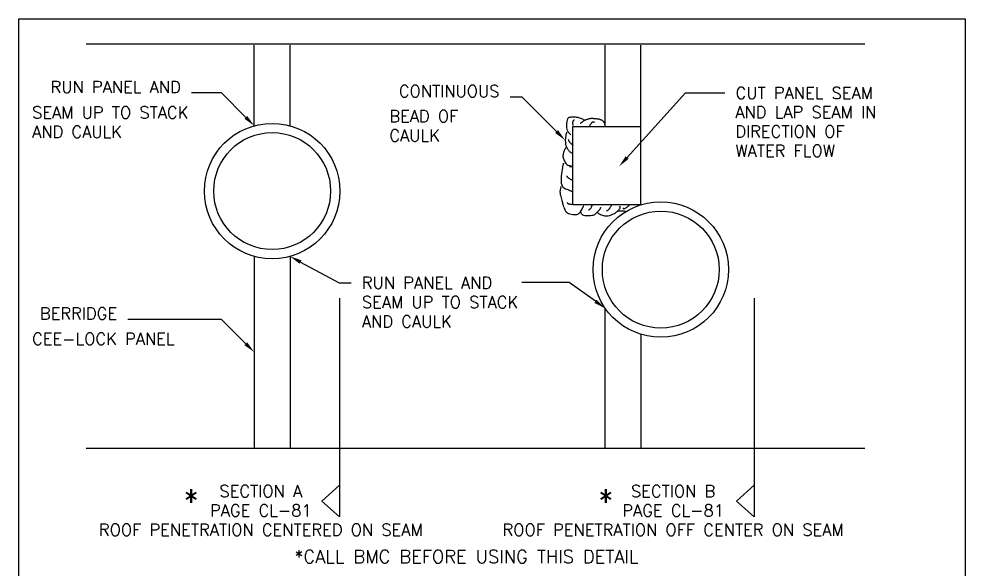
# Model space of a CAD drawing. Extents: x 0 to 19.9, y 0 to 26.2.
# Drawn here: x 0 to 19.85, y 14.64 to 26.18 of the extents above; entities that cross this region are included whole.
import ezdxf
from ezdxf.enums import TextEntityAlignment as Align

# ---------------------------------------------------------------- set-up
doc = ezdxf.new("R2010")
doc.units = 0
doc.header["$LTSCALE"] = 0.4
doc.header["$MEASUREMENT"] = 0
doc.layers.get('0').update_dxf_attribs({"linetype": 'CONTINUOUS'})
doc.layers.add('CMP-FLSH', color=7, linetype='CONTINUOUS')
doc.layers.add('DIM-TXT', color=7, linetype='CONTINUOUS')
doc.styles.add('ROMANS', font='romans', dxfattribs={"height": 0.25})

msp = doc.modelspace()

# ---------------------------------------------------------------- linework, layer by layer
at = {"color": 5, "linetype": 'CONTINUOUS'}
for p, q in [((0, 0), (0, 26.175)), ((0, 26.175), (19.85, 26.175)), ((19.85, 26.175), (19.85, 0))]:
    msp.add_line(p, q, dxfattribs=at)
at = {"layer": 'CMP-FLSH', "color": 1, "linetype": 'CONTINUOUS'}
for p, q in [((1.414, 25.65), (17.744, 25.65)), ((4.938, 23.935), (4.938, 25.623)), ((5.688, 23.935), (5.688, 25.623)), ((12.3, 23.917), (12.3, 25.623)), ((13.05, 22.278), (13.05, 25.623)), ((11.624, 22.278), (11.624, 23.917)), ((11.624, 23.917), (13.05, 23.917)), ((13.05, 22.278), (11.624, 22.278)), ((4.938, 21.196), (4.938, 17.179)), ((5.688, 21.196), (5.688, 17.179)), ((12.3, 17.179), (12.3, 20.11)), ((13.05, 19.563), (13.05, 17.179)), ((1.414, 17.179), (17.744, 17.179))]:
    msp.add_line(p, q, dxfattribs=at)
at = {"layer": 'CMP-FLSH', "color": 6, "linetype": 'CONTINUOUS'}
for points in [[(11.877, 24.045, 0), (11.864, 24.053, 0), (11.847, 24.062, 0), (11.829, 24.071, 0), (11.809, 24.08, 0), (11.788, 24.088, 0), (11.768, 24.095, 0), (11.748, 24.101, 0), (11.73, 24.106, 0), (11.714, 24.109, 0), (11.697, 24.112, 0), (11.676, 24.114, 0), (11.652, 24.116, 0), (11.628, 24.118, 0), (11.603, 24.118, 0), (11.58, 24.116, 0), (11.558, 24.112, 0), (11.54, 24.106, 0), (11.526, 24.096, 0), (11.512, 24.078, 0), (11.502, 24.053, 0), (11.495, 24.023, 0), (11.49, 23.99, 0), (11.488, 23.956, 0), (11.489, 23.923, 0), (11.491, 23.891, 0), (11.495, 23.862, 0), (11.501, 23.838, 0), (11.506, 23.828, 0), (11.514, 23.815, 0), (11.524, 23.802, 0), (11.536, 23.789, 0), (11.548, 23.776, 0), (11.559, 23.765, 0), (11.568, 23.756, 0), (11.574, 23.75, 0), (11.576, 23.748, 0), (11.576, 23.748, 0), (11.576, 23.748, 0), (11.576, 23.748, 0), (11.576, 23.748, 0), (11.576, 23.748, 0), (11.576, 23.748, 0), (11.576, 23.748, 0), (11.576, 23.748, 0), (11.576, 23.748, 0)], [(11.652, 24.058, 0), (11.647, 24.054, 0), (11.642, 24.05, 0), (11.636, 24.044, 0), (11.631, 24.038, 0), (11.627, 24.031, 0), (11.622, 24.025, 0), (11.618, 24.018, 0), (11.616, 24.012, 0), (11.614, 24.006, 0), (11.613, 24, 0), (11.614, 23.991, 0), (11.616, 23.982, 0), (11.618, 23.972, 0), (11.62, 23.963, 0), (11.622, 23.955, 0), (11.624, 23.948, 0), (11.626, 23.943, 0), (11.626, 23.941, 0), (11.626, 23.941, 0), (11.626, 23.941, 0), (11.626, 23.941, 0), (11.626, 23.941, 0), (11.626, 23.941, 0), (11.626, 23.941, 0), (11.626, 23.941, 0), (11.626, 23.941, 0), (11.626, 23.941, 0)], [(12.3, 23.917, 0), (12.3, 23.925, 0), (12.299, 23.935, 0), (12.298, 23.946, 0), (12.296, 23.957, 0), (12.293, 23.968, 0), (12.29, 23.979, 0), (12.286, 23.989, 0), (12.283, 23.999, 0), (12.279, 24.006, 0), (12.274, 24.012, 0), (12.269, 24.018, 0), (12.262, 24.025, 0), (12.254, 24.032, 0), (12.246, 24.038, 0), (12.238, 24.044, 0), (12.23, 24.05, 0), (12.223, 24.054, 0), (12.216, 24.058, 0), (12.203, 24.063, 0), (12.187, 24.067, 0), (12.17, 24.071, 0), (12.151, 24.074, 0), (12.132, 24.077, 0), (12.114, 24.079, 0), (12.096, 24.081, 0), (12.08, 24.082, 0), (12.065, 24.083, 0), (12.057, 24.084, 0), (12.048, 24.085, 0), (12.038, 24.085, 0), (12.027, 24.085, 0), (12.016, 24.086, 0), (12.005, 24.085, 0), (11.995, 24.085, 0), (11.986, 24.084, 0), (11.978, 24.083, 0), (11.967, 24.081, 0), (11.955, 24.078, 0), (11.941, 24.074, 0), (11.927, 24.07, 0), (11.913, 24.065, 0), (11.899, 24.06, 0), (11.886, 24.055, 0), (11.875, 24.05, 0), (11.865, 24.045, 0), (11.855, 24.039, 0), (11.844, 24.031, 0), (11.831, 24.022, 0), (11.818, 24.013, 0), (11.806, 24.003, 0), (11.794, 23.994, 0), (11.785, 23.987, 0), (11.779, 23.982, 0), (11.777, 23.98, 0), (11.777, 23.98, 0), (11.777, 23.98, 0), (11.777, 23.98, 0), (11.777, 23.98, 0), (11.777, 23.98, 0), (11.777, 23.98, 0), (11.777, 23.98, 0), (11.777, 23.98, 0), (11.777, 23.98, 0)], [(12.078, 24.006, 0), (12.074, 24.008, 0), (12.068, 24.009, 0), (12.063, 24.01, 0), (12.056, 24.01, 0), (12.05, 24.01, 0), (12.043, 24.01, 0), (12.037, 24.009, 0), (12.032, 24.008, 0), (12.028, 24.006, 0), (12.022, 24.002, 0), (12.015, 23.996, 0), (12.009, 23.989, 0), (12.003, 23.981, 0), (11.996, 23.973, 0), (11.991, 23.964, 0), (11.986, 23.956, 0), (11.981, 23.948, 0), (11.978, 23.941, 0), (11.976, 23.938, 0), (11.974, 23.933, 0), (11.972, 23.927, 0), (11.97, 23.922, 0), (11.969, 23.916, 0), (11.967, 23.911, 0), (11.966, 23.907, 0), (11.965, 23.904, 0), (11.965, 23.903, 0)], [(11.489, 23.799, 0), (11.485, 23.786, 0), (11.481, 23.769, 0), (11.477, 23.751, 0), (11.474, 23.732, 0), (11.471, 23.713, 0), (11.468, 23.694, 0), (11.466, 23.676, 0), (11.464, 23.659, 0), (11.463, 23.645, 0), (11.463, 23.633, 0), (11.463, 23.619, 0), (11.464, 23.604, 0), (11.465, 23.588, 0), (11.466, 23.571, 0), (11.468, 23.555, 0), (11.47, 23.54, 0), (11.473, 23.527, 0), (11.476, 23.515, 0), (11.48, 23.505, 0), (11.485, 23.494, 0), (11.492, 23.481, 0), (11.5, 23.468, 0), (11.508, 23.455, 0), (11.516, 23.443, 0), (11.524, 23.431, 0), (11.532, 23.421, 0), (11.539, 23.412, 0), (11.544, 23.406, 0), (11.552, 23.4, 0), (11.561, 23.392, 0), (11.57, 23.384, 0), (11.58, 23.377, 0), (11.588, 23.371, 0), (11.595, 23.365, 0), (11.6, 23.362, 0), (11.601, 23.361, 0), (11.601, 23.361, 0), (11.601, 23.361, 0), (11.601, 23.361, 0), (11.601, 23.361, 0), (11.601, 23.361, 0), (11.601, 23.361, 0), (11.601, 23.361, 0), (11.601, 23.361, 0), (11.601, 23.361, 0)], [(11.526, 23.645, 0), (11.528, 23.64, 0), (11.53, 23.634, 0), (11.532, 23.628, 0), (11.535, 23.621, 0), (11.538, 23.615, 0), (11.542, 23.608, 0), (11.545, 23.602, 0), (11.548, 23.597, 0), (11.551, 23.593, 0), (11.558, 23.586, 0), (11.567, 23.577, 0), (11.577, 23.567, 0), (11.589, 23.558, 0), (11.6, 23.549, 0), (11.61, 23.541, 0), (11.619, 23.534, 0), (11.624, 23.53, 0), (11.626, 23.528, 0), (11.626, 23.528, 0), (11.626, 23.528, 0), (11.626, 23.528, 0), (11.626, 23.528, 0), (11.626, 23.528, 0), (11.626, 23.528, 0), (11.626, 23.528, 0), (11.626, 23.528, 0), (11.626, 23.528, 0)], [(11.476, 23.477, 0), (11.465, 23.462, 0), (11.454, 23.443, 0), (11.444, 23.421, 0), (11.435, 23.397, 0), (11.427, 23.372, 0), (11.42, 23.347, 0), (11.416, 23.324, 0), (11.413, 23.302, 0), (11.413, 23.283, 0), (11.416, 23.266, 0), (11.422, 23.247, 0), (11.43, 23.226, 0), (11.44, 23.204, 0), (11.451, 23.183, 0), (11.463, 23.162, 0), (11.476, 23.144, 0), (11.489, 23.128, 0), (11.501, 23.115, 0), (11.51, 23.11, 0), (11.522, 23.106, 0), (11.537, 23.103, 0), (11.553, 23.101, 0), (11.568, 23.098, 0), (11.582, 23.094, 0), (11.593, 23.09, 0), (11.6, 23.084, 0), (11.601, 23.077, 0), (11.599, 23.074, 0), (11.595, 23.072, 0), (11.59, 23.072, 0), (11.583, 23.073, 0), (11.576, 23.074, 0), (11.569, 23.076, 0), (11.562, 23.077, 0), (11.556, 23.077, 0), (11.551, 23.077, 0)], [(11.426, 23.154, 0), (11.423, 23.145, 0), (11.419, 23.134, 0), (11.416, 23.122, 0), (11.413, 23.109, 0), (11.409, 23.097, 0), (11.407, 23.084, 0), (11.404, 23.072, 0), (11.402, 23.06, 0), (11.401, 23.051, 0), (11.396, 23.015, 0), (11.39, 22.973, 0), (11.384, 22.926, 0), (11.379, 22.877, 0), (11.376, 22.827, 0), (11.376, 22.779, 0), (11.379, 22.735, 0), (11.387, 22.695, 0), (11.401, 22.664, 0), (11.412, 22.65, 0), (11.428, 22.638, 0), (11.448, 22.626, 0), (11.47, 22.616, 0), (11.493, 22.606, 0), (11.517, 22.597, 0), (11.539, 22.589, 0), (11.56, 22.581, 0), (11.576, 22.573, 0), (11.579, 22.572, 0), (11.582, 22.571, 0), (11.586, 22.57, 0), (11.59, 22.569, 0), (11.593, 22.567, 0), (11.597, 22.566, 0), (11.599, 22.564, 0), (11.601, 22.562, 0), (11.601, 22.56, 0)], [(11.489, 22.883, 0), (11.492, 22.879, 0), (11.495, 22.875, 0), (11.5, 22.87, 0), (11.504, 22.865, 0), (11.509, 22.86, 0), (11.514, 22.856, 0), (11.518, 22.851, 0), (11.522, 22.848, 0), (11.526, 22.844, 0), (11.536, 22.837, 0), (11.548, 22.829, 0), (11.562, 22.819, 0), (11.577, 22.81, 0), (11.592, 22.8, 0), (11.606, 22.792, 0), (11.616, 22.786, 0), (11.624, 22.781, 0), (11.626, 22.78, 0), (11.626, 22.78, 0), (11.626, 22.78, 0), (11.626, 22.78, 0), (11.626, 22.78, 0), (11.626, 22.78, 0), (11.626, 22.78, 0), (11.626, 22.78, 0), (11.626, 22.78, 0), (11.626, 22.78, 0)], [(11.376, 22.664, 0), (11.371, 22.653, 0), (11.367, 22.641, 0), (11.364, 22.628, 0), (11.36, 22.614, 0), (11.357, 22.599, 0), (11.354, 22.585, 0), (11.352, 22.571, 0), (11.351, 22.558, 0), (11.351, 22.547, 0), (11.352, 22.527, 0), (11.355, 22.503, 0), (11.36, 22.477, 0), (11.366, 22.45, 0), (11.373, 22.423, 0), (11.38, 22.396, 0), (11.387, 22.371, 0), (11.394, 22.348, 0), (11.401, 22.328, 0), (11.407, 22.308, 0), (11.414, 22.284, 0), (11.421, 22.258, 0), (11.43, 22.231, 0), (11.439, 22.204, 0), (11.45, 22.179, 0), (11.462, 22.155, 0), (11.474, 22.136, 0), (11.489, 22.121, 0), (11.507, 22.11, 0), (11.531, 22.099, 0), (11.559, 22.09, 0), (11.589, 22.083, 0), (11.62, 22.078, 0), (11.651, 22.075, 0), (11.68, 22.074, 0), (11.705, 22.077, 0), (11.727, 22.083, 0), (11.74, 22.09, 0), (11.753, 22.101, 0), (11.765, 22.115, 0), (11.778, 22.131, 0), (11.79, 22.148, 0), (11.801, 22.166, 0), (11.811, 22.183, 0), (11.82, 22.198, 0), (11.827, 22.212, 0), (11.829, 22.215, 0), (11.832, 22.22, 0), (11.835, 22.225, 0), (11.837, 22.23, 0), (11.84, 22.236, 0), (11.842, 22.241, 0), (11.842, 22.245, 0), (11.842, 22.248, 0), (11.84, 22.251, 0)], [(11.501, 22.328, 0), (11.503, 22.325, 0), (11.505, 22.322, 0), (11.507, 22.319, 0), (11.51, 22.315, 0), (11.514, 22.312, 0), (11.517, 22.309, 0), (11.52, 22.306, 0), (11.523, 22.304, 0), (11.526, 22.302, 0), (11.536, 22.299, 0), (11.548, 22.296, 0), (11.562, 22.294, 0), (11.577, 22.292, 0), (11.592, 22.291, 0), (11.605, 22.29, 0), (11.616, 22.29, 0), (11.624, 22.289, 0), (11.626, 22.289, 0), (11.626, 22.289, 0), (11.626, 22.289, 0), (11.626, 22.289, 0), (11.626, 22.289, 0), (11.626, 22.289, 0), (11.626, 22.289, 0), (11.626, 22.289, 0), (11.626, 22.289, 0), (11.626, 22.289, 0)], [(11.953, 22.173, 0), (11.958, 22.176, 0), (11.964, 22.179, 0), (11.97, 22.183, 0), (11.976, 22.187, 0), (11.983, 22.192, 0), (11.989, 22.197, 0), (11.994, 22.202, 0), (11.999, 22.207, 0), (12.003, 22.212, 0), (12.006, 22.218, 0), (12.01, 22.226, 0), (12.014, 22.235, 0), (12.017, 22.244, 0), (12.021, 22.254, 0), (12.024, 22.263, 0), (12.026, 22.27, 0), (12.027, 22.275, 0), (12.028, 22.276, 0)], [(12.128, 22.121, 0), (12.142, 22.11, 0), (12.159, 22.099, 0), (12.179, 22.087, 0), (12.2, 22.077, 0), (12.222, 22.067, 0), (12.245, 22.058, 0), (12.266, 22.051, 0), (12.286, 22.046, 0), (12.304, 22.044, 0), (12.322, 22.044, 0), (12.342, 22.046, 0), (12.365, 22.05, 0), (12.388, 22.056, 0), (12.412, 22.063, 0), (12.435, 22.07, 0), (12.457, 22.079, 0), (12.476, 22.087, 0), (12.492, 22.096, 0), (12.506, 22.105, 0), (12.523, 22.116, 0), (12.54, 22.129, 0), (12.558, 22.144, 0), (12.575, 22.16, 0), (12.59, 22.177, 0), (12.603, 22.193, 0), (12.612, 22.209, 0), (12.617, 22.225, 0), (12.617, 22.227, 0), (12.616, 22.231, 0), (12.615, 22.235, 0), (12.613, 22.238, 0), (12.61, 22.242, 0), (12.608, 22.245, 0), (12.607, 22.248, 0), (12.605, 22.25, 0), (12.605, 22.251, 0), (12.605, 22.251, 0), (12.605, 22.251, 0), (12.605, 22.251, 0), (12.605, 22.251, 0), (12.605, 22.251, 0), (12.605, 22.251, 0), (12.605, 22.251, 0), (12.605, 22.251, 0), (12.605, 22.251, 0)], [(12.329, 22.147, 0), (12.335, 22.151, 0), (12.342, 22.156, 0), (12.35, 22.162, 0), (12.358, 22.168, 0), (12.366, 22.175, 0), (12.373, 22.181, 0), (12.38, 22.187, 0), (12.386, 22.193, 0), (12.392, 22.199, 0), (12.397, 22.206, 0), (12.402, 22.214, 0), (12.407, 22.224, 0), (12.412, 22.235, 0), (12.418, 22.245, 0), (12.423, 22.255, 0), (12.429, 22.264, 0), (12.435, 22.271, 0), (12.442, 22.276, 0)], [(12.805, 22.276, 0), (12.803, 22.272, 0), (12.799, 22.268, 0), (12.795, 22.263, 0), (12.79, 22.258, 0), (12.786, 22.253, 0), (12.781, 22.249, 0), (12.776, 22.244, 0), (12.772, 22.241, 0), (12.768, 22.238, 0), (12.76, 22.232, 0), (12.75, 22.225, 0), (12.739, 22.217, 0), (12.728, 22.209, 0), (12.716, 22.202, 0), (12.705, 22.197, 0), (12.694, 22.194, 0), (12.686, 22.195, 0), (12.68, 22.199, 0), (12.68, 22.2, 0), (12.681, 22.202, 0), (12.682, 22.204, 0), (12.684, 22.206, 0), (12.687, 22.208, 0), (12.689, 22.209, 0), (12.691, 22.211, 0), (12.692, 22.211, 0), (12.693, 22.212, 0)], [(11.777, 22.147, 0), (11.779, 22.139, 0), (11.782, 22.129, 0), (11.786, 22.119, 0), (11.792, 22.109, 0), (11.798, 22.099, 0), (11.806, 22.09, 0), (11.813, 22.081, 0), (11.82, 22.075, 0), (11.827, 22.07, 0), (11.847, 22.062, 0), (11.872, 22.056, 0), (11.9, 22.052, 0), (11.93, 22.051, 0), (11.96, 22.052, 0), (11.991, 22.054, 0), (12.019, 22.058, 0), (12.044, 22.063, 0), (12.065, 22.07, 0), (12.079, 22.077, 0), (12.094, 22.088, 0), (12.111, 22.103, 0), (12.127, 22.119, 0), (12.143, 22.135, 0), (12.157, 22.149, 0), (12.168, 22.162, 0), (12.176, 22.17, 0), (12.178, 22.173, 0), (12.178, 22.173, 0), (12.178, 22.173, 0), (12.178, 22.173, 0), (12.178, 22.173, 0), (12.178, 22.173, 0), (12.178, 22.173, 0), (12.178, 22.173, 0), (12.178, 22.173, 0), (12.178, 22.173, 0), (12.183, 22.174, 0), (12.188, 22.178, 0), (12.192, 22.186, 0), (12.196, 22.195, 0), (12.199, 22.205, 0), (12.203, 22.213, 0), (12.207, 22.221, 0), (12.211, 22.225, 0), (12.216, 22.225, 0)], [(12.58, 22.147, 0), (12.591, 22.149, 0), (12.604, 22.15, 0), (12.619, 22.151, 0), (12.635, 22.151, 0), (12.65, 22.151, 0), (12.666, 22.151, 0), (12.68, 22.15, 0), (12.694, 22.149, 0), (12.705, 22.147, 0), (12.709, 22.146, 0), (12.714, 22.145, 0), (12.719, 22.143, 0), (12.725, 22.141, 0), (12.73, 22.139, 0), (12.735, 22.137, 0), (12.739, 22.136, 0), (12.742, 22.135, 0), (12.743, 22.134, 0)]]:
    msp.add_polyline3d(points, dxfattribs=at)
for centre, radius in [((5.313, 22.566), 1.42), ((5.313, 22.566), 1.226), ((13.466, 20.92), 1.42), ((13.466, 20.92), 1.226)]:
    msp.add_circle(centre, radius, dxfattribs=at)
at = {"layer": 'DIM-TXT', "color": 3, "linetype": 'CONTINUOUS'}
for p, q in [((4.249, 24.623), (3.621, 24.623)), ((4.761, 24.112), (4.249, 24.623)), ((12.76, 23.269), (13.987, 24.623)), ((13.987, 24.623), (14.81, 24.623)), ((10.557, 24.536), (10.307, 24.536)), ((11.281, 23.812), (10.557, 24.536)), ((5.908, 21.079), (6.72, 20.645)), ((6.72, 20.645), (6.97, 20.645)), ((11.541, 20.648), (10.549, 20.648)), ((12.096, 20.255), (11.541, 20.648)), ((4.249, 19.875), (2.284, 19.875)), ((4.761, 19.364), (4.249, 19.875))]:
    msp.add_line(p, q, dxfattribs=at)
at = {"layer": 'DIM-TXT', "color": 4, "linetype": 'CONTINUOUS'}
for p, q in [((6.725, 20.321), (6.725, 15.736)), ((15.424, 20.321), (15.424, 15.736)), ((6.725, 16.401), (6.353, 16.068)), ((15.424, 16.401), (15.052, 16.068)), ((6.725, 15.736), (6.353, 16.068)), ((15.424, 15.736), (15.052, 16.068))]:
    msp.add_line(p, q, dxfattribs=at)
at = {"layer": 'DIM-TXT', "color": 3, "linetype": 'CONTINUOUS'}
for points in [[(4.79, 24.141), (4.732, 24.082), (4.938, 23.935)], [(11.311, 23.842), (11.252, 23.783), (11.458, 23.635)], [(12.791, 23.241), (12.729, 23.297), (12.592, 23.084)], [(5.889, 21.042), (5.928, 21.115), (5.688, 21.196)], [(12.12, 20.289), (12.072, 20.221), (12.3, 20.11)], [(4.79, 19.394), (4.732, 19.335), (4.938, 19.188)]]:
    msp.add_solid(points, dxfattribs=at)

# ---------------------------------------------------------------- texts
at = {"layer": 'DIM-TXT', "color": 3, "linetype": 'CONTINUOUS', "style": 'ROMANS'}
for s, p in [('RUN PANEL AND', (3.396, 24.623)), ('CONTINUOUS', (10.082, 24.536)), ('BERRIDGE', (2.059, 19.875))]:
    msp.add_text(s, height=0.25, dxfattribs=at).set_placement(p, align=Align.RIGHT)
for s, p in [('CUT PANEL SEAM', (15.035, 24.498)), ('SEAM UP TO STACK', (0.277, 24.09)), ('BEAD OF', (7.771, 24.011)), ('AND LAP SEAM IN', (15.031, 24.095)), ('AND CAULK', (0.277, 23.685)), ('CAULK', (7.771, 23.606)), ('DIRECTION OF', (15.031, 23.69)), ('WATER FLOW', (15.031, 23.286)), ('RUN PANEL AND', (7.195, 20.52)), ('SEAM UP TO STACK', (7.196, 20.112)), ('AND CAULK', (7.196, 19.707)), ('CEE-LOCK PANEL', (0.277, 19.342))]:
    msp.add_text(s, height=0.25, dxfattribs=at).set_placement(p)
at = {"layer": 'DIM-TXT', "color": 4, "linetype": 'CONTINUOUS', "style": 'ROMANS'}
for p in [(3.613, 16.068), (12.312, 16.068)]:
    msp.add_text('*', height=0.5, dxfattribs=at).set_placement(p, align=Align.MIDDLE)
for s, height, p in [('SECTION A', 0.25, (5.075, 16.149)), ('SECTION B', 0.25, (13.725, 16.149)), ('PAGE CL-81', 0.25, (5.075, 15.745)), ('PAGE CL-81', 0.25, (13.725, 15.745)), ('ROOF PENETRATION CENTERED ON SEAM', 0.25, (5.075, 15.34)), ('ROOF PENETRATION OFF CENTER ON SEAM', 0.25, (13.725, 15.34)), ('*CALL BMC BEFORE USING THIS DETAIL', 0.2747, (9.389, 14.766))]:
    msp.add_text(s, height=height, dxfattribs=at).set_placement(p, align=Align.CENTER)

doc.saveas('drawing.dxf')
